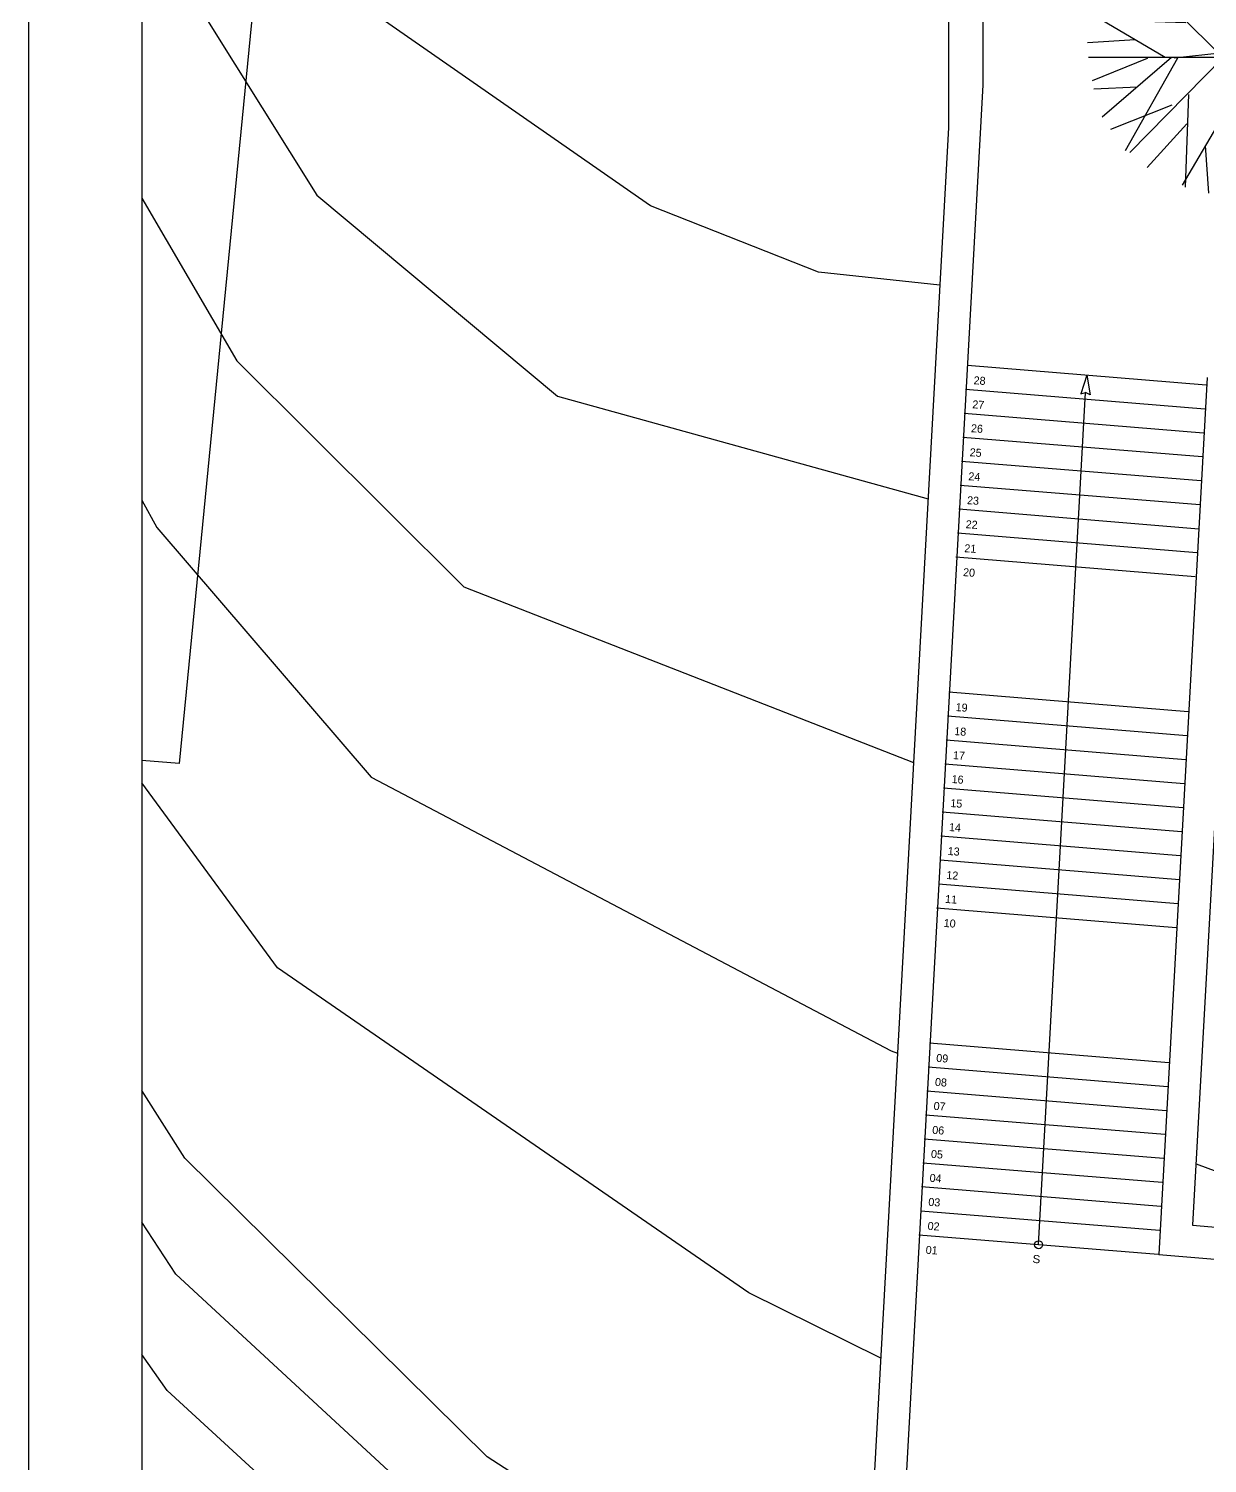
# Model space of a CAD drawing. Header units: millimetres. Extents: x 387 to 811, y 539 to 827.
# Drawn here: x 598.39 to 613.12, y 737.41 to 755.33 of the extents above; entities that cross this region are included whole.
import ezdxf
from ezdxf.enums import TextEntityAlignment as Align

# ---------------------------------------------------------------- set-up
doc = ezdxf.new("R2010")
doc.units = ezdxf.units.MM
for name, color, linetype in [('7', 8, 'Continuous'), ('CORTE_PAPEL', 7, 'Continuous'), ('cuvas de nível', 51, 'Continuous'), ('FORMATO', 6, 'Continuous'), ('LINHA FINA', 8, 'Continuous'), ('MOBILIARIO', 3, 'Continuous'), ('SIMBOLOS', 4, 'Continuous'), ('TEXTO', 4, 'Continuous'), ('vegetação', 112, 'Continuous')]:
    doc.layers.add(name, color=color, linetype=linetype)

# ---------------------------------------------------------------- blocks, each defined once
blk = doc.blocks.new('T2', base_point=(179.76, 122.92))
for p, q in [((166.66, 160.66), (165.76, 179.9)), ((179.27, 156.4), (169.42, 180.59)), ((179.68, 148.48), (197.76, 179.21)), ((179.76, 122.92), (179.76, 182.32)), ((187.6, 161.67), (186.23, 182.74)), ((158.72, 145.53), (148.04, 172.54)), ((179.77, 145.68), (153.43, 176.25)), ((179.38, 143.01), (138.6, 166.06)), ((137.87, 164.08), (179.76, 122.92)), ((150.5, 138.92), (131.2, 156.4)), ((179.76, 156.27), (179.27, 156.4)), ((163.39, 138.18), (122.51, 139.57)), ((181.73, 122.9), (179.52, 144.47))]:
    blk.add_line(p, q)
blk = doc.blocks.new('AHUA1PL2')
for p, q in [((-0.371, 1.069), (-0.397, 1.614)), ((-0.014, 0.948), (-0.293, 1.634)), ((0, 0), (0, 1.683)), ((0.222, 1.098), (0.183, 1.695)), ((0, 0.645), (-0.746, 1.511)), ((-0.002, 0.724), (0.51, 1.595)), ((-0.596, 0.641), (-0.899, 1.406)), ((-1.187, 1.166), (0, 0)), ((-0.011, 0.569), (-1.166, 1.222)), ((-0.829, 0.453), (-1.376, 0.948)), ((0, 0.945), (-0.014, 0.948)), ((0.056, -0.001), (-0.007, 0.61)), ((-0.464, 0.432), (-1.622, 0.472))]:
    blk.add_line(p, q)
at = {"xscale": 0.02833333322, "yscale": 0.02833333322, "zscale": 0.02833333322}
for p, rotation in [((0, 0.015), 269.9999999999999), ((0, 0), 89.99999999999999), ((0, 0), 180)]:
    blk.add_blockref('T2', p, dxfattribs=dict(at, rotation=rotation))

msp = doc.modelspace()

# ---------------------------------------------------------------- linework, layer by layer
at = {"layer": '7'}
msp.add_polyline3d([(599.804, 756.778, 105.646), (601.278, 756.483, 105.64), (600.268, 746.153, 104.45), (599.804, 746.192, 104.464)], dxfattribs=at)
at = {"layer": 'CORTE_PAPEL', "elevation": 74.516}
msp.add_lwpolyline([(598.388, 684.72), (682.488, 684.72), (682.488, 812.115), (598.388, 812.115)], close=True, dxfattribs=at)
at = {"layer": 'cuvas de nível'}
for points in [[(609.776, 752.131, 106), (608.258, 752.293, 106), (606.158, 753.123, 106), (601.878, 756.103, 106), (600.908, 758.393, 106), (600.328, 761.893, 106), (599.804, 763.021, 106)], [(599.804, 757.091, 105), (599.938, 756.533, 105), (601.988, 753.253, 105), (604.998, 750.743, 105), (609.628, 749.46, 105)], [(599.804, 753.216, 104), (600.988, 751.183, 104), (603.828, 748.363, 104), (609.447, 746.167, 104)], [(599.804, 749.443, 103), (599.988, 749.103, 103), (602.668, 745.983, 103), (609.168, 742.563, 103), (609.246, 742.534, 103)], [(609.036, 738.725, 102), (607.388, 739.543, 102), (601.498, 743.603, 102), (599.804, 745.912, 102)], [(608.801, 734.465, 101), (604.118, 737.493, 101), (600.338, 741.223, 101), (599.804, 742.069, 101)], [(612.976, 741.154, 80.966), (615.652, 740.163, 80.966)], [(608.714, 732.878, 100), (604.708, 735.633, 100), (600.228, 739.773, 100), (599.804, 740.424, 100)], [(608.624, 731.259, 99), (604.528, 734.273, 99), (600.118, 738.323, 99), (599.804, 738.771, 99)]]:
    msp.add_polyline3d(points, dxfattribs=at)
at = {"layer": 'FORMATO', "elevation": 74.516}
msp.add_lwpolyline([(599.804, 693.215), (681.072, 693.215), (681.072, 810.699), (599.804, 810.699)], close=True, dxfattribs=at)
at = {"layer": 'LINHA FINA'}
for p, q in [((613.104, 750.883, 91.24), (610.121, 751.127, 91.24)), ((613.088, 750.583, 91.24), (610.097, 750.828, 91.24)), ((613.071, 750.283, 91.24), (610.08, 750.528, 91.24)), ((613.055, 749.984, 91.24), (610.064, 750.229, 91.24)), ((613.038, 749.684, 91.24), (610.047, 749.929, 91.24)), ((613.022, 749.385, 91.24), (610.03, 749.629, 91.24)), ((613.013, 749.084, 91.24), (610.014, 749.33, 91.24)), ((612.988, 748.785, 91.24), (609.997, 749.03, 91.24)), ((612.964, 748.486, 91.24), (609.973, 748.731, 91.24)), ((612.879, 746.8, 88.696), (609.888, 747.044, 88.696)), ((612.862, 746.5, 88.696), (609.871, 746.745, 88.696)), ((612.846, 746.2, 88.696), (609.855, 746.445, 88.696)), ((612.829, 745.901, 88.696), (609.838, 746.145, 88.696)), ((612.813, 745.601, 88.696), (609.822, 745.846, 88.696)), ((612.796, 745.301, 88.696), (609.805, 745.546, 88.696)), ((612.78, 745.002, 88.696), (609.789, 745.246, 88.696)), ((612.771, 744.701, 88.696), (609.78, 744.946, 88.696)), ((612.747, 744.402, 88.696), (609.756, 744.647, 88.696)), ((612.73, 744.103, 88.696), (609.731, 744.348, 88.696)), ((612.637, 742.417, 31.966), (609.646, 742.661, 31.966)), ((612.621, 742.117, 31.966), (609.629, 742.362, 31.966)), ((612.604, 741.817, 31.966), (609.613, 742.062, 31.966)), ((612.587, 741.518, 31.966), (609.596, 741.763, 31.966)), ((612.571, 741.218, 31.966), (609.58, 741.463, 31.966)), ((612.554, 740.918, 31.966), (609.563, 741.163, 31.966)), ((612.538, 740.619, 31.966), (609.547, 740.864, 31.966)), ((612.521, 740.319, 31.966), (609.538, 740.563, 31.966)), ((612.505, 740.02, 31.966), (609.514, 740.264, 31.966))]:
    msp.add_line(p, q, dxfattribs=at)
at = {"layer": 'MOBILIARIO'}
for p, q in [((609.884, 803.31, 128.473), (609.884, 754.1, 128.473)), ((610.314, 803.299, 128.473), (610.314, 754.633, 128.473)), ((610.314, 754.633, 114.794), (608.827, 727.681, 99.147)), ((609.884, 754.1, 114.471), (608.442, 727.955, 99.293)), ((613.117, 750.976, 92.512), (612.513, 740.019, 86.151)), ((613.494, 750.542, 92.273), (612.934, 740.386, 86.377)), ((612.934, 740.386, 31.966), (635.314, 738.555, 31.966)), ((612.513, 740.019, 31.966), (635.315, 738.16, -1.447))]:
    msp.add_line(p, q, dxfattribs=at)
at = {"layer": 'SIMBOLOS', "elevation": 90.074}
for points in [[(611.612, 751.004), (611.536, 750.771), (611.597, 750.791)], [(611.612, 751.004), (611.654, 750.762), (611.597, 750.791)]]:
    msp.add_lwpolyline(points, dxfattribs=at)
at = {"layer": 'SIMBOLOS'}
msp.add_circle((611.009, 740.142, 31.966), 0.05, dxfattribs=at)
at = {"layer": 'TEXTO'}
msp.add_line((611.009, 740.142, 31.966), (611.597, 750.791, 90.074), dxfattribs=at)

# ---------------------------------------------------------------- block references
at = {"layer": 'vegetação'}
msp.add_blockref('AHUA1PL2', (613.314, 754.975, 54), dxfattribs=at)

# ---------------------------------------------------------------- texts
at = {"layer": 'SIMBOLOS', "width": 1.1}
msp.add_text('S', height=0.1, rotation=355, dxfattribs=at).set_placement((610.978, 739.913, 31.966), align=Align.CENTER)
at = {"layer": 'TEXTO'}
for s, p in [('28', (610.272, 750.938, 91.24)), ('27', (610.256, 750.638, 91.24)), ('26', (610.239, 750.339, 91.24)), ('25', (610.223, 750.039, 91.24)), ('24', (610.206, 749.739, 91.24)), ('23', (610.19, 749.44, 91.24)), ('22', (610.173, 749.14, 91.24)), ('21', (610.156, 748.84, 91.24)), ('20', (610.14, 748.541, 91.24)), ('19', (610.047, 746.855, 88.696)), ('18', (610.03, 746.555, 88.696)), ('17', (610.014, 746.255, 88.696)), ('16', (609.997, 745.956, 88.696)), ('15', (609.981, 745.656, 88.696)), ('14', (609.964, 745.356, 88.696)), ('13', (609.948, 745.057, 88.696)), ('12', (609.931, 744.757, 88.696)), ('11', (609.915, 744.458, 88.696)), ('10', (609.898, 744.158, 88.696)), ('09', (609.805, 742.472, 31.966)), ('08', (609.789, 742.172, 31.966)), ('07', (609.772, 741.873, 31.966)), ('06', (609.755, 741.573, 31.966)), ('05', (609.739, 741.273, 31.966)), ('04', (609.722, 740.974, 31.966)), ('03', (609.706, 740.674, 31.966)), ('02', (609.697, 740.374, 31.966)), ('01', (609.673, 740.075, 31.966))]:
    msp.add_text(s, height=0.1, rotation=356, dxfattribs=at).set_placement(p, align=Align.MIDDLE_CENTER)

doc.saveas('drawing.dxf')
